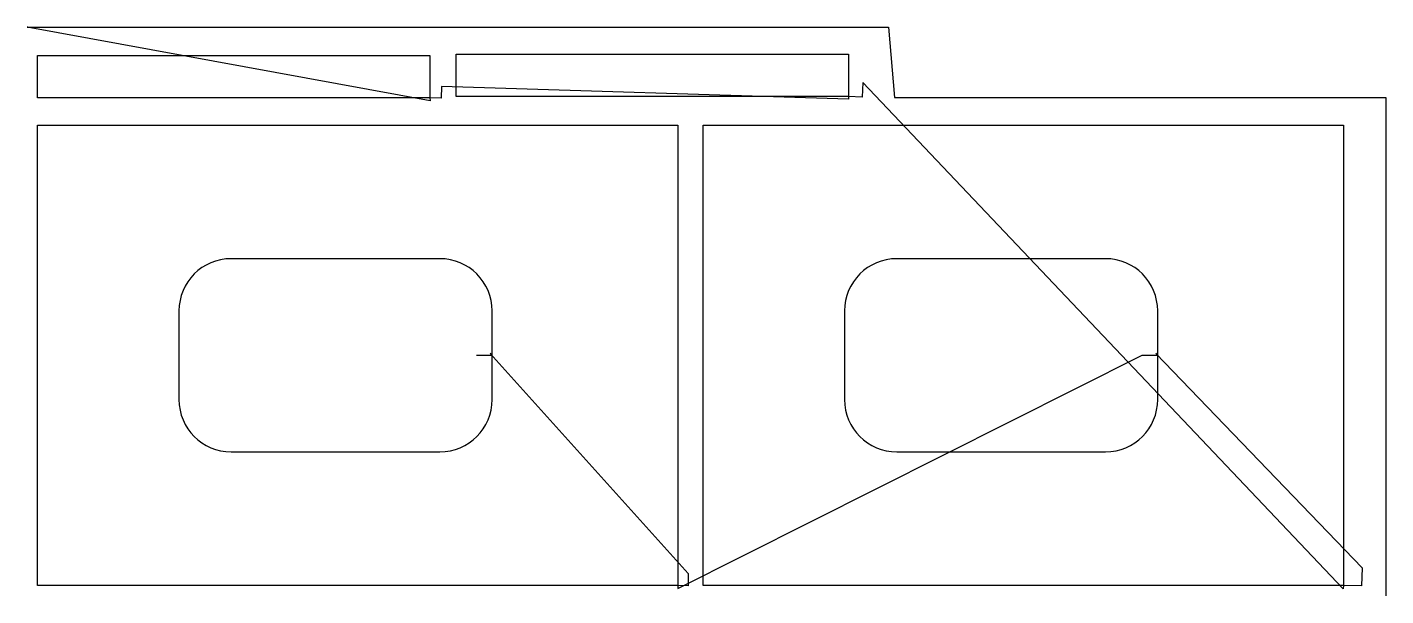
# Model space of a CAD drawing. Header units: metres. Extents: x 0 to 2603, y 0 to 1089.
import ezdxf

# ---------------------------------------------------------------- set-up
doc = ezdxf.new("R2010")
doc.units = ezdxf.units.M

msp = doc.modelspace()

# ---------------------------------------------------------------- linework, layer by layer
at = {"layer": 'TOOL_0'}
for p, q in [((771.769, 948.35), (0.001, 1089.239)), ((0.001, 1089.239), (1.001, 1089.239)), ((1.001, 1089.239), (0.001, 1089.239)), ((0.001, 1089.239), (1.001, 1089.239)), ((1.001, 1089.239), (1649.774, 1089.239)), ((1649.774, 1089.239), (1661.57, 954.411)), ((20.001, 953.695), (20.001, 1035.195)), ((20.001, 1035.195), (771.501, 1035.195)), ((771.501, 1035.195), (771.501, 953.695)), ((821.683, 956.272), (821.683, 1037.772)), ((821.683, 1037.772), (1573.183, 1037.772)), ((1573.183, 1037.772), (1573.183, 956.272)), ((793.552, 975.85), (793.308, 953.506)), ((1573.125, 951.199), (793.552, 975.85)), ((1600.749, 983.362), (1599.762, 955.157)), ((2521.28, 13.267), (1600.749, 983.362)), ((771.501, 953.695), (20.001, 953.695)), ((793.308, 953.506), (771.501, 953.695)), ((771.501, 953.695), (771.769, 948.35)), ((1573.183, 956.272), (821.683, 956.272)), ((1573.183, 956.272), (1573.125, 951.199)), ((1599.762, 955.157), (1573.183, 956.272)), ((1661.57, 954.411), (2602.741, 954.411)), ((2602.741, 954.411), (2602.741, 1.002)), ((20, 20.001), (20, 901.501)), ((20, 901.501), (1246.5, 901.501)), ((1246.5, 901.501), (1246.5, 20.001)), ((1294.965, 20.001), (1294.965, 901.501)), ((1294.965, 901.501), (2521.465, 901.501)), ((2521.465, 901.501), (2521.465, 20.001)), ((790.751, 645.751), (390.75, 645.751)), ((2065.716, 645.751), (1665.715, 645.751)), ((290.75, 545.751), (290.75, 375.751)), ((890.75, 460.751), (890.75, 545.751)), ((1565.715, 545.751), (1565.715, 375.751)), ((2165.715, 460.751), (2165.715, 545.751)), ((860.75, 460.751), (890.75, 460.751)), ((890.75, 460.751), (887.214, 464.287)), ((887.214, 464.287), (1266.104, 43.009)), ((890.75, 375.75), (890.75, 460.751)), ((1246.585, 14.064), (2135.715, 460.751)), ((2135.715, 460.751), (2165.715, 460.751)), ((2165.715, 460.751), (2162.179, 464.287)), ((2162.179, 464.287), (2557.502, 53.763)), ((2165.715, 375.75), (2165.715, 460.751)), ((390.75, 275.751), (790.75, 275.751)), ((1665.715, 275.751), (2065.715, 275.751)), ((2557.502, 53.763), (2556.12, 19.091)), ((1266.104, 43.009), (1266.104, 18.888)), ((1246.5, 20.001), (20, 20.001)), ((1266.104, 18.888), (1246.5, 20.001)), ((1246.5, 20.001), (1246.585, 14.064)), ((2521.465, 20.001), (1294.965, 20.001)), ((2521.465, 20.001), (2521.28, 13.267)), ((2556.12, 19.091), (2521.465, 20.001)), ((2602.741, 1.002), (2602.741, 0.002))]:
    msp.add_line(p, q, dxfattribs=at)
for centre, start, end in [((390.75, 545.751), 90, 180), ((790.75, 545.751), 0, 89.999427), ((1665.715, 545.751), 90, 180), ((2065.715, 545.751), 0, 89.999427), ((390.75, 375.751), 180, 270), ((790.75, 375.751), 270, 359.999427), ((1665.715, 375.751), 180, 270), ((2065.715, 375.751), 270, 359.999427)]:
    msp.add_arc(centre, 100, start, end, dxfattribs=at)

doc.saveas('drawing.dxf')
